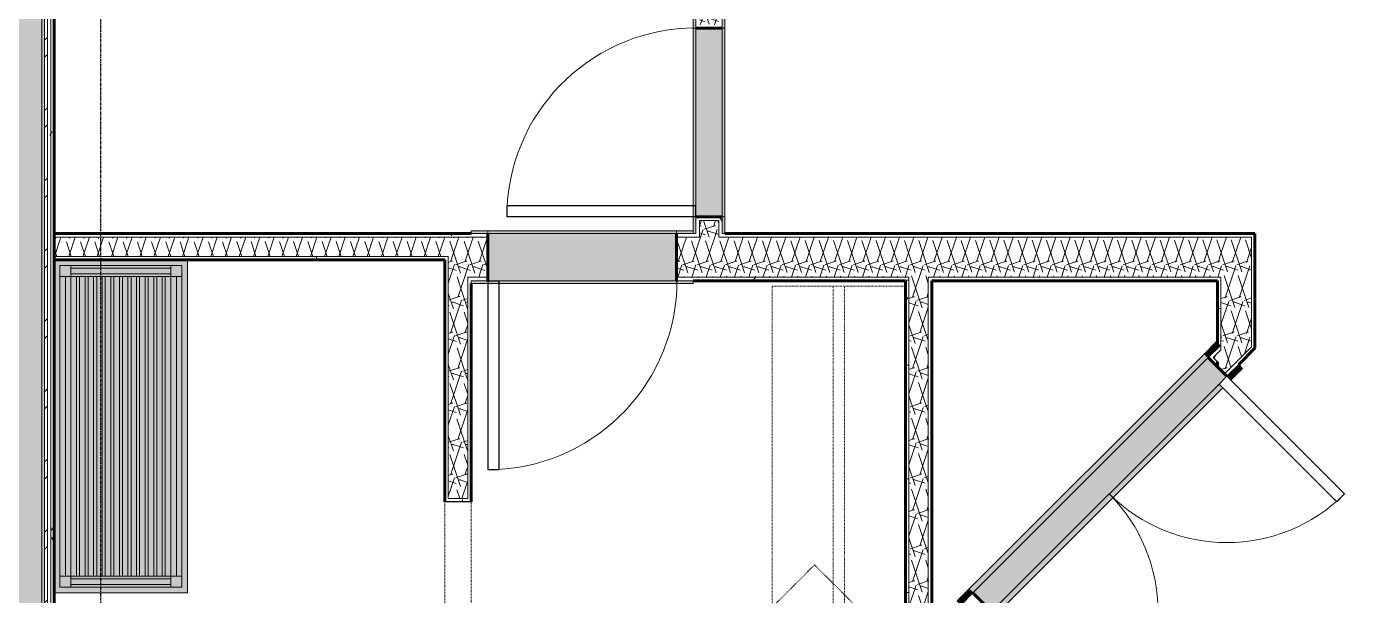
# Model space of a CAD drawing. Header units: inches. Extents: x -4110 to -1807, y 9775 to 11251.
# Drawn here: x -2513.7 to -2274, y 10618.4 to 10720.9 of the extents above; entities that cross this region are included whole.
import ezdxf

# ---------------------------------------------------------------- set-up
doc = ezdxf.new("R2010")
doc.units = ezdxf.units.IN
doc.header["$MEASUREMENT"] = 0
for name, pattern in [('Dash', [0.25, 0.125, -0.125]), ('Grid Line 1_2_', [0.875, 0.5, -0.125, 0.125, -0.125]), ('Overhead', [0.15625, 0.09375, -0.0625])]:
    doc.linetypes.add(name, pattern=pattern)
for name, color, linetype, lineweight in [('0-1', 7, 'Continuous', 5), ('0-2', 10, 'Continuous', 18), ('A-DETL-MEDM-1', 50, 'Continuous', 30), ('A-DETL-MEDM-2', 33, 'Overhead', 9), ('A-DOOR', 31, 'Continuous', 18), ('A-DOOR-3', 7, 'Continuous', 9), ('A-DOOR-4', 50, 'Continuous', 30), ('A-DOOR-5', 31, 'Overhead', 9), ('A-DOOR-FRAM-1', 31, 'Continuous', 18), ('A-DOOR-FRAM-2', 7, 'Continuous', 9), ('A-WALL', 113, 'Continuous', 18), ('A-WALL-1', 8, 'Continuous', 5), ('A-WALL-3', 250, 'Continuous', 60), ('A-WALL-4', 10, 'Continuous', 18), ('A-WALL-PATT-1', 7, 'Continuous', 9), ('A-WALL-PATT-2', 253, 'Continuous', 9), ('A-WALL-PATT-4', 111, 'Continuous', 9), ('I-WALL-1', 8, 'Continuous', 5), ('I-WALL-2', 250, 'Continuous', 60), ('I-WALL-3', 10, 'Continuous', 18), ('I-WALL-4', 2, 'Continuous', 5), ('I-WALL-5', 2, 'Continuous', 60), ('Q-CASE-1', 90, 'Continuous', 9), ('Q-CASE-2', 127, 'Continuous', 9), ('Q-CASE-3', 7, 'Continuous', 9), ('Q-CASE-HDLN-1', 7, 'Dash', 9), ('S-GRID-1', 1, 'Grid Line 1_2_', 30)]:
    doc.layers.add(name, color=color, linetype=linetype, lineweight=lineweight)
pattern_1 = [(0, (0, 0), (20.48, 5.12), [0.845, -14.515, 0.845, -14.515, -81.92]), (0, (0, 0), (20.48, 5.12), [-30.72, 0.845, -29.875, 0.845, -14.515, -35.84]), (0, (0, 0), (20.48, 5.12), [-76.8, 0.845, -9.395, 0.845, -24.755]), (120, (7.68, 2.56), (-14.67405, 15.1762003), [0.845, -14.515, 0.845, -14.515, -81.92]), (120, (7.68, 2.56), (-14.67405, 15.1762003), [-30.72, 0.845, -29.875, 0.845, -14.515, -35.84]), (120, (7.68, 2.56), (-14.67405, 15.1762003), [-76.8, 0.845, -9.395, 0.845, -24.755]), (240, (10.24, 12.8), (-5.80595, -20.2962003), [0.845, -14.515, 0.845, -14.515, -81.92]), (240, (10.24, 12.8), (-5.80595, -20.2962003), [-30.72, 0.845, -29.875, 0.845, -14.515, -35.84]), (240, (10.24, 12.8), (-5.80595, -20.2962003), [-76.8, 0.845, -9.395, 0.845, -24.755])]
pattern_2 = [(161.57, (0.32, 0.32), (-2.560496185, -0.000537386), [0, -18.214, 2.022, 0]), (18.43, (-0.32, 0.32), (-2.560496185, 0.000537386), [0, -18.214, 2.022, 0]), (108.43, (0.32, 0.32), (1.27922091, -6.400876726), [6.07, -14.166]), (71.57, (-0.32, 0.32), (1.27922091, 6.400876726), [6.07, -14.166])]

# ---------------------------------------------------------------- blocks, each defined once
blk = doc.blocks.new('SWING - SINGLE - FLUSH - SWING - FLUSH - 2-10 x 6-8 - PRIVACY-3983845-ENLARGED RCP - 2ND FLOOR PLAN - WEST')
at = {"layer": 'A-DOOR-FRAM-1'}
for points in [[(-17, 2.87), (-20, 2.87), (-20, 2.37), (-17, 2.37)], [(17, 2.87), (-17, 2.87), (-17, 2.37), (17, 2.37)], [(20, 2.87), (17, 2.87), (17, 2.37), (20, 2.37)], [(-17, -2.38), (-20, -2.38), (-20, -2.88), (-17, -2.88)], [(17, -2.38), (-17, -2.38), (-17, -2.88), (17, -2.88)], [(20, -2.38), (17, -2.38), (17, -2.88), (20, -2.86)]]:
    blk.add_hatch(color=256, dxfattribs=at).paths.add_polyline_path(points, flags=0)
at = {"layer": 'A-DOOR-3'}
blk.add_arc((17, -2.38), 34.07, 180, 266.6343, dxfattribs=at)
at = {"layer": 'A-DOOR-4'}
for p, q in [((15, -2.38), (15, -36.38)), ((17, -2.38), (15, -2.38)), ((17, -2.38), (17, -36.38)), ((17, -36.38), (15, -36.38))]:
    blk.add_line(p, q, dxfattribs=at)
at = {"layer": 'A-DOOR-FRAM-2'}
for p, q in [((-17, 2.87), (-20, 2.87)), ((-20, 2.87), (-20, 2.37)), ((17, 2.87), (-17, 2.87)), ((-17, 2.87), (-17, 2.37)), ((20, 2.87), (17, 2.87)), ((17, 2.87), (17, 2.37)), ((20, 2.87), (20, 2.37)), ((-20, 2.37), (-17, 2.37)), ((-17, 2.37), (17, 2.37)), ((17, 2.37), (20, 2.37)), ((-17, -2.38), (-20, -2.38)), ((-20, -2.88), (-20, -2.38)), ((17, -2.38), (-17, -2.38)), ((-17, -2.88), (-17, -2.38)), ((20, -2.38), (17, -2.38)), ((17, -2.88), (17, -2.38)), ((20, -2.88), (20, -2.38)), ((-20, -2.88), (-17, -2.88)), ((-17, -2.88), (17, -2.88)), ((17, -2.88), (20, -2.88))]:
    blk.add_line(p, q, dxfattribs=at)
blk = doc.blocks.new('SWING - DOUBLE - FLUSH - SWING - DOUBLE - 5-0 x 6-8 - DUMMY-3948979-ENLARGED RCP - 2ND FLOOR PLAN - WEST')
at = {"layer": 'A-DOOR'}
for points in [[(-33, 2.375), (-30, 2.375), (-30, 3.375), (-33, 3.375)], [(-30, 2.375), (30, 2.375), (30, 3.375), (-30, 3.375)], [(30, 2.375), (33, 2.375), (33, 3.375), (30, 3.375)], [(-33, -3.375), (-30, -3.375), (-30, -2.375), (-33, -2.375)], [(-28, -3.375), (28, -3.375), (28, -2.375), (-28, -2.375)], [(30, -3.375), (33, -3.375), (33, -2.375), (30, -2.375)]]:
    blk.add_hatch(color=256, dxfattribs=at).paths.add_polyline_path(points, flags=0)
at = {"layer": 'A-DOOR-3'}
for p, q in [((-30, 3.375), (-33, 3.375)), ((-33, 3.375), (-33, 2.375)), ((30, 3.375), (-30, 3.375)), ((-30, 3.375), (-30, 2.375)), ((33, 3.375), (30, 3.375)), ((30, 3.375), (30, 2.375)), ((33, 3.375), (33, 2.375)), ((-30, 2.375), (-33, 2.375)), ((-30, 2.375), (30, 2.375)), ((33, 2.375), (30, 2.375)), ((-33, -3.375), (-33, -2.375)), ((-33, -2.375), (-30, -2.375)), ((-30, -3.375), (-30, -2.375)), ((28, -2.375), (-28, -2.375)), ((30, -3.375), (30, -2.375)), ((30, -2.375), (33, -2.375)), ((33, -3.375), (33, -2.375)), ((-33, -3.375), (-30, -3.375)), ((-28, -3.375), (28, -3.375)), ((30, -3.375), (33, -3.375))]:
    blk.add_line(p, q, dxfattribs=at)
for centre, start, end in [((-30, -2.375), 270, 0), ((30, -2.375), 180, 270)]:
    blk.add_arc(centre, 30, start, end, dxfattribs=at)
at = {"layer": 'A-DOOR-4'}
for p, q in [((-28, -2.375), (-30, -2.375)), ((-30, -2.375), (-30, -32.375)), ((-28, -32.375), (-28, -2.375)), ((28, -2.375), (30, -2.375)), ((28, -32.375), (28, -2.375)), ((30, -2.375), (30, -32.375)), ((-30, -32.375), (-28, -32.375)), ((30, -32.375), (28, -32.375))]:
    blk.add_line(p, q, dxfattribs=at)
blk = doc.blocks.new('Door-Opening - CLEAR OPENING - 34_ x 80_-3928388-ENLARGED RCP - 2ND FLOOR PLAN - WEST')
at = {"layer": 'A-DETL-MEDM-1'}
for p, q in [((-17.32, 2.38), (-17.32, -2.37)), ((16.68, -2.37), (16.68, 2.38))]:
    blk.add_line(p, q, dxfattribs=at)
at = {"layer": 'A-DETL-MEDM-2'}
blk.add_line((-17.32, -2.37), (16.68, -2.37), dxfattribs=at)
at = {"layer": 'A-DOOR-5'}
blk.add_line((16.68, 2.38), (-17.32, 2.38), dxfattribs=at)
blk = doc.blocks.new('OD_CW_Closet - OD_CW_Closet-3809433-ENLARGED RCP - 2ND FLOOR PLAN - WEST')
at = {"layer": 'Q-CASE-HDLN-1'}
for p, q in [((0.74, -24), (0.74, 0)), ((0.74, 0), (67.55, 0)), ((67.55, 0), (67.55, -24)), ((0.74, -11), (67.55, -11)), ((0.74, -13), (67.55, -13))]:
    blk.add_line(p, q, dxfattribs=at)
blk = doc.blocks.new('OD_CW_Closet - OD_CW_Closet-3810279-ENLARGED RCP - 2ND FLOOR PLAN - WEST')
at = {"layer": 'Q-CASE-HDLN-1'}
for p, q in [((0.74, 0), (87.24, 0)), ((87.24, 0), (87.24, -23.16)), ((0.74, -11), (87.24, -11)), ((0.74, -13), (87.24, -13))]:
    blk.add_line(p, q, dxfattribs=at)
blk = doc.blocks.new('SWING - SINGLE - FLUSH - SWING - FLUSH - 2-10 x 6-8 - PRIVACY-3983848-ENLARGED RCP - 2ND FLOOR PLAN - WEST')
at = {"layer": 'A-DOOR-FRAM-1'}
for points in [[(-20, 4.75), (-20, 4.25), (-17, 4.25), (-17, 4.75)], [(-3.1, 4.75), (-17, 4.75), (-17, 4.25), (17, 4.25), (17, 4.75)], [(20, 4.75), (17, 4.75), (17, 4.25), (20, 4.25), (20, 4.29)], [(-20, -4.25), (-19.99, -4.75), (-17, -4.75), (-17, -4.25)], [(17, -4.25), (-17, -4.25), (-17, -4.75), (17, -4.75)], [(20, -4.25), (17, -4.25), (17, -4.75), (20, -4.75), (20, -4.36)]]:
    blk.add_hatch(color=256, dxfattribs=at).paths.add_polyline_path(points, flags=0)
at = {"layer": 'A-DOOR-3'}
blk.add_arc((17, 4.25), 34.07, 93.3657, 180, dxfattribs=at)
at = {"layer": 'A-DOOR-4'}
for p, q in [((15, 4.25), (15, 38.26)), ((17, 38.26), (15, 38.26)), ((17, 4.25), (17, 38.26)), ((17, 4.25), (15, 4.25))]:
    blk.add_line(p, q, dxfattribs=at)
at = {"layer": 'A-DOOR-FRAM-2'}
for p, q in [((-17, 4.75), (-20, 4.75)), ((-20, 4.25), (-20, 4.75)), ((-20, 4.25), (-17, 4.25)), ((17, 4.75), (-17, 4.75)), ((-17, 4.25), (-17, 4.75)), ((-17, 4.25), (17, 4.25)), ((20, 4.75), (17, 4.75)), ((17, 4.25), (17, 4.75)), ((17, 4.25), (20, 4.25)), ((20, 4.25), (20, 4.75)), ((-17, -4.25), (-20, -4.25)), ((-20, -4.25), (-20, -4.75)), ((-20, -4.75), (-17, -4.75)), ((17, -4.25), (-17, -4.25)), ((-17, -4.25), (-17, -4.75)), ((-17, -4.75), (17, -4.75)), ((20, -4.25), (17, -4.25)), ((17, -4.25), (17, -4.75)), ((17, -4.75), (20, -4.75)), ((20, -4.25), (20, -4.75))]:
    blk.add_line(p, q, dxfattribs=at)
blk = doc.blocks.new('Bath Vanity - Bath Vanity 60_-V12-ENLARGED RCP - 2ND FLOOR PLAN - WEST')
at = {"layer": 'Q-CASE-1'}
h = blk.add_hatch(color=256, dxfattribs=at)
h.paths.add_polyline_path([(-29.26, -0.4), (-29.26, -24), (30.74, -24), (30.74, 0), (-29.26, 0)], flags=0)
h.paths.add_polyline_path([(-28.26, -23), (-28.26, -1), (29.74, -1), (29.74, -23), (-26.26, -23)], flags=0)
h.paths.add_polyline_path([(-26.26, -21), (-26.26, -22), (27.74, -22), (27.74, -21), (-18.29, -21)], flags=0)
h.paths.add_polyline_path([(-26.26, -14.82), (-26.26, -15.36), (27.74, -15.36), (27.74, -14.82), (-21.58, -14.82)], flags=0)
h.paths.add_polyline_path([(-26.26, -6.09), (27.74, -6.09), (27.74, -5.55), (-26.26, -5.55), (-26.26, -6.03)], flags=0)
h.paths.add_polyline_path([(-26.26, -16.36), (-26.26, -16.91), (27.74, -16.91), (27.74, -16.36), (-20.76, -16.36)], flags=0)
h.paths.add_polyline_path([(-26.26, -13.27), (-26.26, -13.82), (27.74, -13.82), (27.74, -13.27), (-22.41, -13.27)], flags=0)
h.paths.add_polyline_path([(-26.26, -7.09), (-26.26, -7.64), (27.74, -7.64), (27.74, -7.09), (-25.7, -7.09)], flags=0)
h.paths.add_polyline_path([(-26.26, -18.45), (27.74, -18.45), (27.74, -17.91), (-26.26, -17.91)], flags=0)
h.paths.add_polyline_path([(-26.26, -11.73), (-26.26, -12.27), (27.74, -12.27), (27.74, -11.73), (-23.23, -11.73)], flags=0)
h.paths.add_polyline_path([(-26.26, -3), (27.74, -3), (27.74, -2), (-26.26, -2)], flags=0)
h.paths.add_polyline_path([(-26.26, -20), (27.74, -20), (27.74, -19.45), (-26.26, -19.45)], flags=0)
h.paths.add_polyline_path([(-26.26, -4.55), (27.74, -4.55), (27.74, -4), (-26.26, -4)], flags=0)
h.paths.add_polyline_path([(-26.26, -10.18), (-26.26, -10.73), (27.74, -10.73), (27.74, -10.18), (-24.05, -10.18)], flags=0)
h.paths.add_polyline_path([(-26.26, -9.18), (27.74, -9.18), (27.74, -8.64), (-26.26, -8.64)], flags=0)
at = {"layer": 'Q-CASE-2'}
h = blk.add_hatch(color=256, dxfattribs=at)
h.paths.add_polyline_path([(-28.26, -22), (-28.26, -23), (-26.26, -23), (-26.26, -21), (-28.26, -21)], flags=0)
h.paths.add_polyline_path([(-28.26, -2.27), (-28.26, -3), (-26.26, -3), (-26.26, -1), (-28.26, -1), (-28.26, -2)], flags=0)
h.paths.add_polyline_path([(27.74, -23), (29.74, -23), (29.74, -21), (27.74, -21), (27.74, -22)], flags=0)
h.paths.add_polyline_path([(27.74, -3), (29.74, -3), (29.74, -1), (27.74, -1), (27.74, -2)], flags=0)
for points in [[(-26.26, -2), (27.74, -2), (27.74, -1), (-26.26, -1)], [(-28.26, -21), (-27.76, -21), (-27.76, -3), (-28.26, -3), (-28.26, -20)], [(-27.76, -20), (-27.76, -21), (-26.76, -21), (-26.76, -3), (-27.76, -3), (-27.76, -19.45)], [(-26.76, -3), (-26.76, -21), (-26.26, -21), (-26.26, -3)], [(-26.26, -3), (-26.26, -4), (27.74, -4), (27.74, -3), (12.54, -3)], [(-26.26, -4.55), (-26.26, -5.55), (27.74, -5.55), (27.74, -4.55), (12.54, -4.55)], [(27.74, -8.64), (27.74, -21), (28.24, -21), (28.24, -3), (27.74, -3), (27.74, -7.64)], [(28.24, -7.64), (28.24, -21), (29.24, -21), (29.24, -3), (28.24, -3), (28.24, -7.09)], [(29.24, -7.64), (29.24, -21), (29.74, -21), (29.74, -3), (29.24, -3), (29.24, -7.09)], [(-26.26, -6.09), (-26.26, -7.09), (27.74, -7.09), (27.74, -6.09), (-26.23, -6.09)], [(-26.26, -7.64), (-26.26, -8.64), (27.74, -8.64), (27.74, -7.64), (-25.41, -7.64)], [(-26.26, -9.18), (-26.26, -10.18), (27.74, -10.18), (27.74, -9.18), (-24.58, -9.18)], [(-26.26, -10.73), (-26.26, -11.73), (27.74, -11.73), (27.74, -10.73), (-23.76, -10.73)], [(-26.26, -12.27), (-26.26, -13.27), (27.74, -13.27), (27.74, -12.27), (-22.94, -12.27)], [(-26.26, -13.82), (-26.26, -14.82), (27.74, -14.82), (27.74, -13.82), (-22.11, -13.82)], [(-26.26, -15.36), (-26.26, -16.36), (27.74, -16.36), (27.74, -15.36), (-21.29, -15.36)], [(-26.26, -16.91), (-26.26, -17.91), (27.74, -17.91), (27.74, -16.91), (-20.47, -16.91)], [(-26.26, -18.45), (-26.26, -19.45), (27.74, -19.45), (27.74, -18.45), (-19.65, -18.45)], [(-26.26, -20), (-26.26, -21), (27.74, -21), (27.74, -20), (-18.82, -20)], [(-26.26, -23), (27.74, -23), (27.74, -22), (-26.26, -22)]]:
    blk.add_hatch(color=256, dxfattribs=at).paths.add_polyline_path(points, flags=0)
at = {"layer": 'Q-CASE-3'}
for p, q in [((-29.26, -24), (-29.26, 0)), ((-28.26, -3), (-28.26, -1)), ((-28.26, -1), (-26.26, -1)), ((27.74, -1), (-26.26, -1)), ((-26.26, -1), (-26.26, -3)), ((27.74, -2), (-26.26, -2)), ((27.74, -3), (27.74, -1)), ((27.74, -1), (29.74, -1)), ((29.74, -1), (29.74, -3)), ((-28.26, -3), (-28.26, -21)), ((-26.26, -3), (-28.26, -3)), ((-27.76, -3), (-27.76, -21)), ((-26.76, -3), (-26.76, -21)), ((27.74, -3), (-26.26, -3)), ((-26.26, -3), (-26.26, -21)), ((-26.26, -4), (27.74, -4)), ((27.74, -4.55), (-26.26, -4.55)), ((27.74, -3), (27.74, -21)), ((29.74, -3), (27.74, -3)), ((28.24, -3), (28.24, -21)), ((29.24, -3), (29.24, -21)), ((29.74, -3), (29.74, -21)), ((-26.26, -5.55), (27.74, -5.55)), ((27.74, -6.09), (-26.26, -6.09)), ((-26.26, -7.09), (27.74, -7.09)), ((27.74, -7.64), (-26.26, -7.64)), ((-26.26, -8.64), (27.74, -8.64)), ((27.74, -9.18), (-26.26, -9.18)), ((-26.26, -10.18), (27.74, -10.18)), ((27.74, -10.73), (-26.26, -10.73)), ((-26.26, -11.73), (27.74, -11.73)), ((27.74, -12.27), (-26.26, -12.27)), ((-26.26, -13.27), (27.74, -13.27)), ((27.74, -13.82), (-26.26, -13.82)), ((-26.26, -14.82), (27.74, -14.82)), ((27.74, -15.36), (-26.26, -15.36)), ((-26.26, -16.36), (27.74, -16.36)), ((27.74, -16.91), (-26.26, -16.91)), ((-26.26, -17.91), (27.74, -17.91)), ((27.74, -18.45), (-26.26, -18.45)), ((-28.26, -23), (-28.26, -21)), ((-28.26, -21), (-26.26, -21)), ((-26.26, -19.45), (27.74, -19.45)), ((27.74, -20), (-26.26, -20)), ((-26.26, -21), (27.74, -21)), ((-26.26, -21), (-26.26, -23)), ((27.74, -23), (27.74, -21)), ((27.74, -21), (29.74, -21)), ((29.74, -21), (29.74, -23)), ((-26.26, -23), (-28.26, -23)), ((27.74, -22), (-26.26, -22)), ((27.74, -23), (-26.26, -23)), ((29.74, -23), (27.74, -23)), ((30.74, -24), (-29.26, -24))]:
    blk.add_line(p, q, dxfattribs=at)
blk = doc.blocks.new('CTR - 1st Phase - Unit Layouts_rvt-1-ENLARGED RCP - 2ND FLOOR PLAN - WEST')
at = {"layer": 'A-WALL-1'}
for points in [[(-2393.07, 10686.6), (-2388.32, 10686.6), (-2388.32, 10720.6), (-2393.07, 10720.6), (-2393.07, 10701.72)], [(-2339.8, 10615.45), (-2299.07, 10656.18), (-2299.07, 10659.58), (-2300.73, 10661.24), (-2343.16, 10618.81), (-2340.24, 10615.9)], [(-2299.07, 10656.18), (-2297.38, 10657.88), (-2299.07, 10659.58), (-2299.07, 10657.88)]]:
    blk.add_hatch(color=256, dxfattribs=at).paths.add_polyline_path(points, flags=0)
at = {"layer": 'A-WALL-PATT-1'}
h = blk.add_hatch(dxfattribs=at)
h.set_pattern_fill('FP_1', color=256, style=0, pattern_type=2)
h.set_pattern_definition(pattern_1)
h.paths.add_polyline_path([(-2392.45, 10683.6), (-2392.45, 10685.98), (-2390.7, 10685.98), (-2390.7, 10686.6), (-2393.07, 10686.6), (-2393.07, 10683.6)], flags=0)
h.paths.add_polyline_path([(-2392.45, 10720.6), (-2390.7, 10720.6), (-2390.7, 10721.23), (-2392.45, 10721.23), (-2392.45, 10842.51), (-2393.07, 10842.51), (-2393.07, 10720.6)], flags=0)
h = blk.add_hatch(dxfattribs=at)
h.set_pattern_fill('FP_1', color=256, style=0, pattern_type=2)
h.set_pattern_definition(pattern_1)
h.paths.add_polyline_path([(-2388.32, 10683.6), (-2388.32, 10686.6), (-2390.7, 10686.6), (-2390.7, 10685.98), (-2388.95, 10685.98), (-2388.95, 10683.6)], flags=0)
h.paths.add_polyline_path([(-2388.32, 10720.6), (-2388.32, 10842.51), (-2388.95, 10842.51), (-2388.95, 10721.23), (-2390.7, 10721.23), (-2390.7, 10720.6), (-2388.95, 10720.6)], flags=0)
h = blk.add_hatch(dxfattribs=at)
h.set_pattern_fill('FP_1', color=256, style=0, pattern_type=2)
h.set_pattern_definition(pattern_1)
h.paths.add_polyline_path([(-2508.69, 10682.98), (-2434.19, 10682.98), (-2434.19, 10683.6), (-2508.69, 10683.6)], flags=0)
h = blk.add_hatch(dxfattribs=at)
h.set_pattern_fill('FP_1', color=256, style=0, pattern_type=2)
h.set_pattern_definition(pattern_1)
h.paths.add_polyline_path([(-2433.56, 10563.41), (-2433.56, 10601.23), (-2435.94, 10601.23), (-2435.94, 10600.6), (-2434.19, 10600.6), (-2434.19, 10564.04)], flags=0)
h.paths.add_polyline_path([(-2433.56, 10635.23), (-2433.56, 10675.73), (-2434.19, 10675.73), (-2434.19, 10635.85), (-2435.94, 10635.85), (-2435.94, 10635.23), (-2434.19, 10635.23)], flags=0)
h.paths.add_polyline_path([(-2434.19, 10682.98), (-2433.56, 10682.98), (-2433.56, 10683.6), (-2434.19, 10683.6)], flags=0)
h = blk.add_hatch(dxfattribs=at)
h.set_pattern_fill('FP_1', color=256, style=0, pattern_type=2)
h.set_pattern_definition(pattern_1)
h.paths.add_polyline_path([(-2430.56, 10682.98), (-2430.56, 10683.6), (-2433.56, 10683.6), (-2433.56, 10682.98)], flags=0)
h.paths.add_polyline_path([(-2387.88, 10682.98), (-2351.19, 10682.98), (-2351.19, 10683.6), (-2388.95, 10683.6), (-2388.95, 10682.98), (-2388.32, 10682.98)], flags=0)
h.paths.add_polyline_path([(-2392.45, 10682.98), (-2392.45, 10683.6), (-2396.56, 10683.6), (-2396.56, 10682.98), (-2392.91, 10682.98)], flags=0)
h = blk.add_hatch(dxfattribs=at)
h.set_pattern_fill('FP_1', color=256, style=0, pattern_type=2)
h.set_pattern_definition(pattern_1)
h.paths.add_polyline_path([(-2351.19, 10609.9), (-2350.56, 10610.53), (-2350.56, 10675.73), (-2351.19, 10675.73), (-2351.19, 10610.08)], flags=0)
h.paths.add_polyline_path([(-2351.19, 10682.98), (-2350.56, 10682.98), (-2350.56, 10683.6), (-2351.19, 10683.6)], flags=0)
h = blk.add_hatch(dxfattribs=at)
h.set_pattern_fill('FP_1', color=256, style=0, pattern_type=2)
h.set_pattern_definition(pattern_1)
h.paths.add_polyline_path([(-2343.11, 10682.98), (-2292.95, 10682.98), (-2292.97, 10683.6), (-2350.56, 10683.6), (-2350.56, 10682.98)], flags=0)
h = blk.add_hatch(dxfattribs=at)
h.set_pattern_fill('FP_1', color=256, style=0, pattern_type=2)
h.set_pattern_definition(pattern_1)
h.paths.add_polyline_path([(-2292.95, 10662.31), (-2292.32, 10662.93), (-2292.32, 10683.6), (-2292.95, 10683.6), (-2292.95, 10662.64)], flags=0)
h = blk.add_hatch(dxfattribs=at)
h.set_pattern_fill('FP_1', color=256, style=0, pattern_type=2)
h.set_pattern_definition(pattern_1)
h.paths.add_polyline_path([(-2477.82, 10678.85), (-2438.31, 10678.85), (-2438.31, 10679.48), (-2508.69, 10679.48), (-2508.69, 10678.85), (-2484.69, 10678.85)], flags=0)
h = blk.add_hatch(dxfattribs=at)
h.set_pattern_fill('FP_1', color=256, style=0, pattern_type=2)
h.set_pattern_definition(pattern_1)
h.paths.add_polyline_path([(-2433.56, 10675.1), (-2430.56, 10675.1), (-2430.56, 10675.73), (-2433.56, 10675.73)], flags=0)
h.paths.add_polyline_path([(-2393.56, 10675.1), (-2355.31, 10675.1), (-2355.31, 10675.73), (-2396.56, 10675.73), (-2396.56, 10675.1)], flags=0)
h = blk.add_hatch(dxfattribs=at)
h.set_pattern_fill('FP_1', color=256, style=0, pattern_type=2)
h.set_pattern_definition(pattern_1)
h.paths.add_polyline_path([(-2355.31, 10606.66), (-2354.69, 10607.29), (-2354.69, 10675.73), (-2355.31, 10675.73), (-2355.31, 10607.29)], flags=0)
h = blk.add_hatch(dxfattribs=at)
h.set_pattern_fill('FP_1', color=256, style=0, pattern_type=2)
h.set_pattern_definition(pattern_1)
h.paths.add_polyline_path([(-2337.6, 10675.1), (-2299.07, 10675.1), (-2299.07, 10675.73), (-2350.56, 10675.73), (-2350.56, 10675.1), (-2343.11, 10675.1)], flags=0)
h = blk.add_hatch(dxfattribs=at)
h.set_pattern_fill('FP_1', color=256, style=0, pattern_type=2)
h.set_pattern_definition(pattern_1)
h.paths.add_polyline_path([(-2299.07, 10662.02), (-2298.45, 10662.64), (-2298.45, 10675.73), (-2299.07, 10675.73), (-2299.07, 10663.82), (-2298.61, 10663.36), (-2299.07, 10662.9), (-2299.07, 10662.58)], flags=0)
h = blk.add_hatch(dxfattribs=at)
h.set_pattern_fill('FP_1', color=256, style=0, pattern_type=2)
h.set_pattern_definition(pattern_1)
h.paths.add_polyline_path([(-2350.56, 10604.69), (-2339.8, 10615.45), (-2341.48, 10617.13), (-2341.92, 10616.69), (-2340.69, 10615.45), (-2350.56, 10605.58), (-2350.56, 10604.95)], flags=0)
h.paths.add_polyline_path([(-2297.38, 10657.88), (-2292.95, 10662.31), (-2292.95, 10663.19), (-2297.82, 10658.32)], flags=0)
h = blk.add_hatch(dxfattribs=at)
h.set_pattern_fill('FP_1', color=256, style=0, pattern_type=2)
h.set_pattern_definition(pattern_1)
h.paths.add_polyline_path([(-2350.56, 10610.53), (-2343.16, 10617.93), (-2341.92, 10616.69), (-2341.48, 10617.13), (-2343.16, 10618.81), (-2350.56, 10611.41), (-2350.56, 10610.79)], flags=0)
h.paths.add_polyline_path([(-2299.07, 10659.58), (-2299.07, 10660.46), (-2299.85, 10661.24), (-2299.07, 10662.02), (-2299.07, 10662.9), (-2300.73, 10661.24), (-2300.15, 10660.65)], flags=0)
at = {"layer": 'A-WALL-PATT-2'}
h = blk.add_hatch(dxfattribs=at)
h.set_pattern_fill('FP_2', color=256, style=0, pattern_type=2)
h.set_pattern_definition(pattern_2)
h.paths.add_polyline_path([(-2390.7, 10682.98), (-2388.95, 10682.98), (-2388.95, 10685.98), (-2392.45, 10685.98), (-2392.45, 10682.98)], flags=0)
h.paths.add_polyline_path([(-2392.45, 10721.23), (-2388.95, 10721.23), (-2388.95, 10842.51), (-2392.45, 10842.51), (-2392.45, 10742.78)], flags=0)
h = blk.add_hatch(dxfattribs=at)
h.set_pattern_fill('FP_2', color=256, style=0, pattern_type=2)
h.set_pattern_definition(pattern_2)
h.paths.add_polyline_path([(-2477.82, 10679.48), (-2437.69, 10679.48), (-2437.69, 10682.98), (-2508.69, 10682.98), (-2508.69, 10679.48), (-2484.69, 10679.48)], flags=0)
h = blk.add_hatch(dxfattribs=at)
h.set_pattern_fill('FP_2', color=256, style=0, pattern_type=2)
h.set_pattern_definition(pattern_2)
h.paths.add_polyline_path([(-2434.19, 10563.16), (-2434.19, 10600.6), (-2437.69, 10600.6), (-2437.69, 10566.66), (-2434.45, 10563.41)], flags=0)
h.paths.add_polyline_path([(-2435.94, 10635.85), (-2434.19, 10635.85), (-2434.19, 10682.98), (-2437.69, 10682.98), (-2437.69, 10635.85)], flags=0)
h = blk.add_hatch(dxfattribs=at)
h.set_pattern_fill('FP_2', color=256, style=0, pattern_type=2)
h.set_pattern_definition(pattern_2)
h.paths.add_polyline_path([(-2433.56, 10675.73), (-2430.56, 10675.73), (-2430.56, 10682.98), (-2434.19, 10682.98), (-2434.19, 10675.73)], flags=0)
h.paths.add_polyline_path([(-2396.56, 10675.73), (-2354.69, 10675.73), (-2354.69, 10682.98), (-2396.56, 10682.98), (-2396.56, 10678.35)], flags=0)
h = blk.add_hatch(dxfattribs=at)
h.set_pattern_fill('FP_2', color=256, style=0, pattern_type=2)
h.set_pattern_definition(pattern_2)
h.paths.add_polyline_path([(-2354.69, 10606.4), (-2351.19, 10609.9), (-2351.19, 10682.98), (-2354.69, 10682.98), (-2354.69, 10606.66)], flags=0)
h = blk.add_hatch(dxfattribs=at)
h.set_pattern_fill('FP_2', color=256, style=0, pattern_type=2)
h.set_pattern_definition(pattern_2)
h.paths.add_polyline_path([(-2336.66, 10675.73), (-2298.45, 10675.73), (-2298.45, 10682.98), (-2351.19, 10682.97), (-2351.19, 10675.73), (-2343.11, 10675.73)], flags=0)
h = blk.add_hatch(dxfattribs=at)
h.set_pattern_fill('FP_2', color=256, style=0, pattern_type=2)
h.set_pattern_definition(pattern_2)
h.paths.add_polyline_path([(-2297.82, 10658.32), (-2292.95, 10663.19), (-2292.95, 10682.98), (-2298.45, 10682.98), (-2298.45, 10658.95)], flags=0)
h = blk.add_hatch(dxfattribs=at)
h.set_pattern_fill('FP_2', color=256, style=0, pattern_type=2)
h.set_pattern_definition(pattern_2)
h.paths.add_polyline_path([(-2351.19, 10604.95), (-2340.69, 10615.45), (-2343.16, 10617.93), (-2351.19, 10609.9), (-2351.19, 10605.58)], flags=0)
h.paths.add_polyline_path([(-2298.45, 10658.95), (-2298.45, 10662.64), (-2299.85, 10661.24), (-2299.07, 10660.46), (-2299.07, 10659.58), (-2298.79, 10659.29)], flags=0)
at = {"layer": 'I-WALL-1'}
blk.add_hatch(color=256, dxfattribs=at).paths.add_polyline_path([(-2402.66, 10675.1), (-2396.56, 10675.1), (-2396.56, 10683.6), (-2430.56, 10683.6), (-2430.56, 10675.1), (-2410.47, 10675.1)], flags=0)
at = {"layer": 'A-WALL-3'}
for p, q in [((-2388.32, 10720.6), (-2393.07, 10720.6)), ((-2393.07, 10686.6), (-2388.32, 10686.6)), ((-2508.69, 10678.85), (-2508.69, 10683.6)), ((-2508.69, 10683.6), (-2438.31, 10683.6)), ((-2438.31, 10683.6), (-2434.19, 10683.6)), ((-2434.19, 10683.6), (-2433.56, 10683.6)), ((-2355.31, 10683.6), (-2351.19, 10683.6)), ((-2351.19, 10683.6), (-2350.56, 10683.6)), ((-2299.07, 10683.6), (-2292.95, 10683.6)), ((-2292.95, 10683.6), (-2292.32, 10683.6)), ((-2292.32, 10683.6), (-2292.32, 10662.93)), ((-2438.31, 10678.85), (-2508.69, 10678.85)), ((-2438.31, 10635.23), (-2438.31, 10678.85)), ((-2433.56, 10674.6), (-2433.56, 10635.23)), ((-2355.31, 10606.66), (-2355.31, 10675.1)), ((-2350.56, 10675.1), (-2350.56, 10611.41)), ((-2299.07, 10663.82), (-2299.07, 10675.1)), ((-2292.32, 10662.93), (-2295.25, 10660)), ((-2299.07, 10659.58), (-2300.73, 10661.24)), ((-2299.07, 10660.46), (-2299.07, 10659.58)), ((-2297.38, 10657.88), (-2299.07, 10659.58)), ((-2343.16, 10618.81), (-2339.8, 10615.45))]:
    blk.add_line(p, q, dxfattribs=at)
at = {"layer": 'A-WALL-4'}
for p, q in [((-2393.07, 10720.6), (-2393.07, 10686.6)), ((-2388.32, 10686.6), (-2388.32, 10720.6)), ((-2392.45, 10683.6), (-2392.45, 10685.98)), ((-2392.45, 10685.98), (-2390.7, 10685.98)), ((-2390.7, 10685.98), (-2388.95, 10685.98)), ((-2388.95, 10685.98), (-2388.95, 10683.6)), ((-2392.45, 10682.98), (-2392.45, 10683.6)), ((-2388.95, 10682.98), (-2388.95, 10683.6)), ((-2508.69, 10682.98), (-2438.31, 10682.98)), ((-2437.69, 10682.98), (-2438.31, 10682.98)), ((-2434.19, 10682.98), (-2437.69, 10682.98)), ((-2433.56, 10682.98), (-2434.19, 10682.98)), ((-2433.56, 10682.98), (-2430.56, 10682.98)), ((-2396.56, 10682.98), (-2392.45, 10682.98)), ((-2388.95, 10682.98), (-2355.31, 10682.98)), ((-2354.69, 10682.98), (-2355.31, 10682.98)), ((-2351.19, 10682.98), (-2354.69, 10682.98)), ((-2351.19, 10682.98), (-2350.56, 10682.98)), ((-2350.56, 10682.98), (-2299.07, 10682.98)), ((-2298.45, 10682.98), (-2299.07, 10682.98)), ((-2292.95, 10682.98), (-2298.45, 10682.98)), ((-2292.95, 10663.19), (-2292.95, 10682.98)), ((-2508.69, 10679.48), (-2438.31, 10679.48)), ((-2437.69, 10679.48), (-2438.31, 10679.48)), ((-2437.69, 10635.85), (-2437.69, 10679.48)), ((-2434.19, 10675.73), (-2434.19, 10635.85)), ((-2433.56, 10675.73), (-2434.19, 10675.73)), ((-2433.56, 10675.73), (-2430.56, 10675.73)), ((-2396.56, 10675.73), (-2355.31, 10675.73)), ((-2354.69, 10675.73), (-2355.31, 10675.73)), ((-2354.69, 10675.73), (-2354.69, 10607.29)), ((-2351.19, 10675.73), (-2350.56, 10675.73)), ((-2351.19, 10675.73), (-2351.19, 10610.79)), ((-2350.56, 10675.73), (-2299.07, 10675.73)), ((-2298.45, 10675.73), (-2299.07, 10675.73)), ((-2298.45, 10662.64), (-2298.45, 10675.73)), ((-2299.85, 10661.24), (-2299.07, 10662.02)), ((-2299.07, 10662.02), (-2298.45, 10662.64)), ((-2297.82, 10658.32), (-2292.95, 10663.19)), ((-2300.73, 10661.24), (-2343.16, 10618.81)), ((-2299.07, 10660.46), (-2299.85, 10661.24)), ((-2338.39, 10616.87), (-2299.07, 10656.18)), ((-2299.07, 10656.18), (-2298.79, 10656.47)), ((-2435.94, 10635.85), (-2437.69, 10635.85)), ((-2434.19, 10635.85), (-2435.94, 10635.85))]:
    blk.add_line(p, q, dxfattribs=at)
at = {"layer": 'I-WALL-2'}
for p, q in [((-2430.56, 10683.6), (-2430.56, 10675.1)), ((-2396.56, 10675.1), (-2396.56, 10683.6)), ((-2387.82, 10683.6), (-2355.31, 10683.6)), ((-2350.56, 10683.6), (-2299.07, 10683.6)), ((-2355.31, 10675.1), (-2393.56, 10675.1)), ((-2299.07, 10675.1), (-2350.56, 10675.1))]:
    blk.add_line(p, q, dxfattribs=at)
at = {"layer": 'I-WALL-3'}
for p, q in [((-2396.56, 10683.6), (-2430.56, 10683.6)), ((-2430.56, 10675.1), (-2396.56, 10675.1))]:
    blk.add_line(p, q, dxfattribs=at)
at = {"layer": '0-2'}
for name, p, rotation in [('SWING - SINGLE - FLUSH - SWING - FLUSH - 2-10 x 6-8 - PRIVACY-3983845-ENLARGED RCP - 2ND FLOOR PLAN - WEST', (-2390.7, 10703.6), 270.0000000000105), ('SWING - SINGLE - FLUSH - SWING - FLUSH - 2-10 x 6-8 - PRIVACY-3983848-ENLARGED RCP - 2ND FLOOR PLAN - WEST', (-2413.56, 10679.35), 180), ('Bath Vanity - Bath Vanity 60_-V12-ENLARGED RCP - 2ND FLOOR PLAN - WEST', (-2508.69, 10648.11), 89.99999999981394), ('OD_CW_Closet - OD_CW_Closet-3809433-ENLARGED RCP - 2ND FLOOR PLAN - WEST', (-2379.31, 10606.55), 90.00000000003328), ('SWING - DOUBLE - FLUSH - SWING - DOUBLE - 5-0 x 6-8 - DUMMY-3948979-ENLARGED RCP - 2ND FLOOR PLAN - WEST', (-2320.27, 10638.35), 45.00000000015443), ('Door-Opening - CLEAR OPENING - 34_ x 80_-3928388-ENLARGED RCP - 2ND FLOOR PLAN - WEST', (-2435.94, 10617.9), 270.0000000000264), ('OD_CW_Closet - OD_CW_Closet-3810279-ENLARGED RCP - 2ND FLOOR PLAN - WEST', (-2433.38, 10562.19), 45.00000000001427)]:
    blk.add_blockref(name, p, dxfattribs=dict(at, rotation=rotation))
blk = doc.blocks.new('CTR - 1st Phase - Structure_rvt-1-ENLARGED RCP - 2ND FLOOR PLAN - WEST')
at = {"layer": 'S-GRID-1'}
blk.add_line((-2500.32, 9774.88), (-2500.32, 11217.93), dxfattribs=at)

msp = doc.modelspace()

# ---------------------------------------------------------------- hatches: boundary and pattern name
at = {"layer": 'A-WALL-PATT-4'}
h = msp.add_hatch(dxfattribs=at)
h.set_pattern_fill('FP_2', color=256, style=0, pattern_type=2)
h.set_pattern_definition(pattern_2)
h.paths.add_polyline_path([(-2516.44, 10457.54), (-2510.94, 10457.54), (-2510.94, 10843.14), (-2516.44, 10843.14), (-2516.44, 10457.54)], flags=0)
h = msp.add_hatch(dxfattribs=at)
h.set_pattern_fill('FP_33', color=256, style=0, pattern_type=2)
h.set_pattern_definition([(45, (0, 0), (-6.335677, 6.335677), []), (45, (0, 9.6), (-6.335677, 6.335677), [])])
h.paths.add_polyline_path([(-2509.94, 10457.54), (-2509.94, 10843.14), (-2510.44, 10843.14), (-2510.44, 10457.54)], flags=0)
h = msp.add_hatch(dxfattribs=at)
h.set_pattern_fill('FP_1', color=256, style=0, pattern_type=2)
h.set_pattern_definition(pattern_1)
h.paths.add_polyline_path([(-2509.94, 10457.54), (-2509.31, 10457.54), (-2509.31, 10843.14), (-2509.94, 10843.14), (-2509.94, 10458.16)], flags=0)
h = msp.add_hatch(dxfattribs=at)
h.set_pattern_fill('FP_1', color=256, style=0, pattern_type=2)
h.set_pattern_definition(pattern_1)
h.paths.add_polyline_path([(-2508.69, 10458.16), (-2508.69, 10590.56), (-2509.31, 10590.56), (-2509.31, 10610.52), (-2508.69, 10610.52), (-2508.69, 10843.14), (-2509.31, 10843.14), (-2509.31, 10458.16)], flags=0)
at = {"layer": 'I-WALL-4'}
msp.add_hatch(color=256, dxfattribs=at).paths.add_polyline_path([(-2510.44, 10457.54), (-2510.44, 10843.14), (-2510.94, 10843.14), (-2510.94, 10457.54)], flags=0)

# ---------------------------------------------------------------- linework, layer by layer
at = {"layer": 'A-WALL'}
for p, q in [((-2510.94, 10457.54), (-2510.94, 10843.14)), ((-2510.44, 10457.54), (-2510.44, 10843.14)), ((-2509.94, 10457.54), (-2509.94, 10843.14)), ((-2509.31, 10457.54), (-2509.31, 10843.14))]:
    msp.add_line(p, q, dxfattribs=at)
at = {"layer": 'I-WALL-5'}
msp.add_line((-2508.69, 10843.14), (-2508.69, 10610.52), dxfattribs=at)

# ---------------------------------------------------------------- block references
at = {"layer": '0-1'}
for name in ['CTR - 1st Phase - Structure_rvt-1-ENLARGED RCP - 2ND FLOOR PLAN - WEST', 'CTR - 1st Phase - Unit Layouts_rvt-1-ENLARGED RCP - 2ND FLOOR PLAN - WEST']:
    msp.add_blockref(name, (0, 0), dxfattribs=at)

doc.saveas('drawing.dxf')
